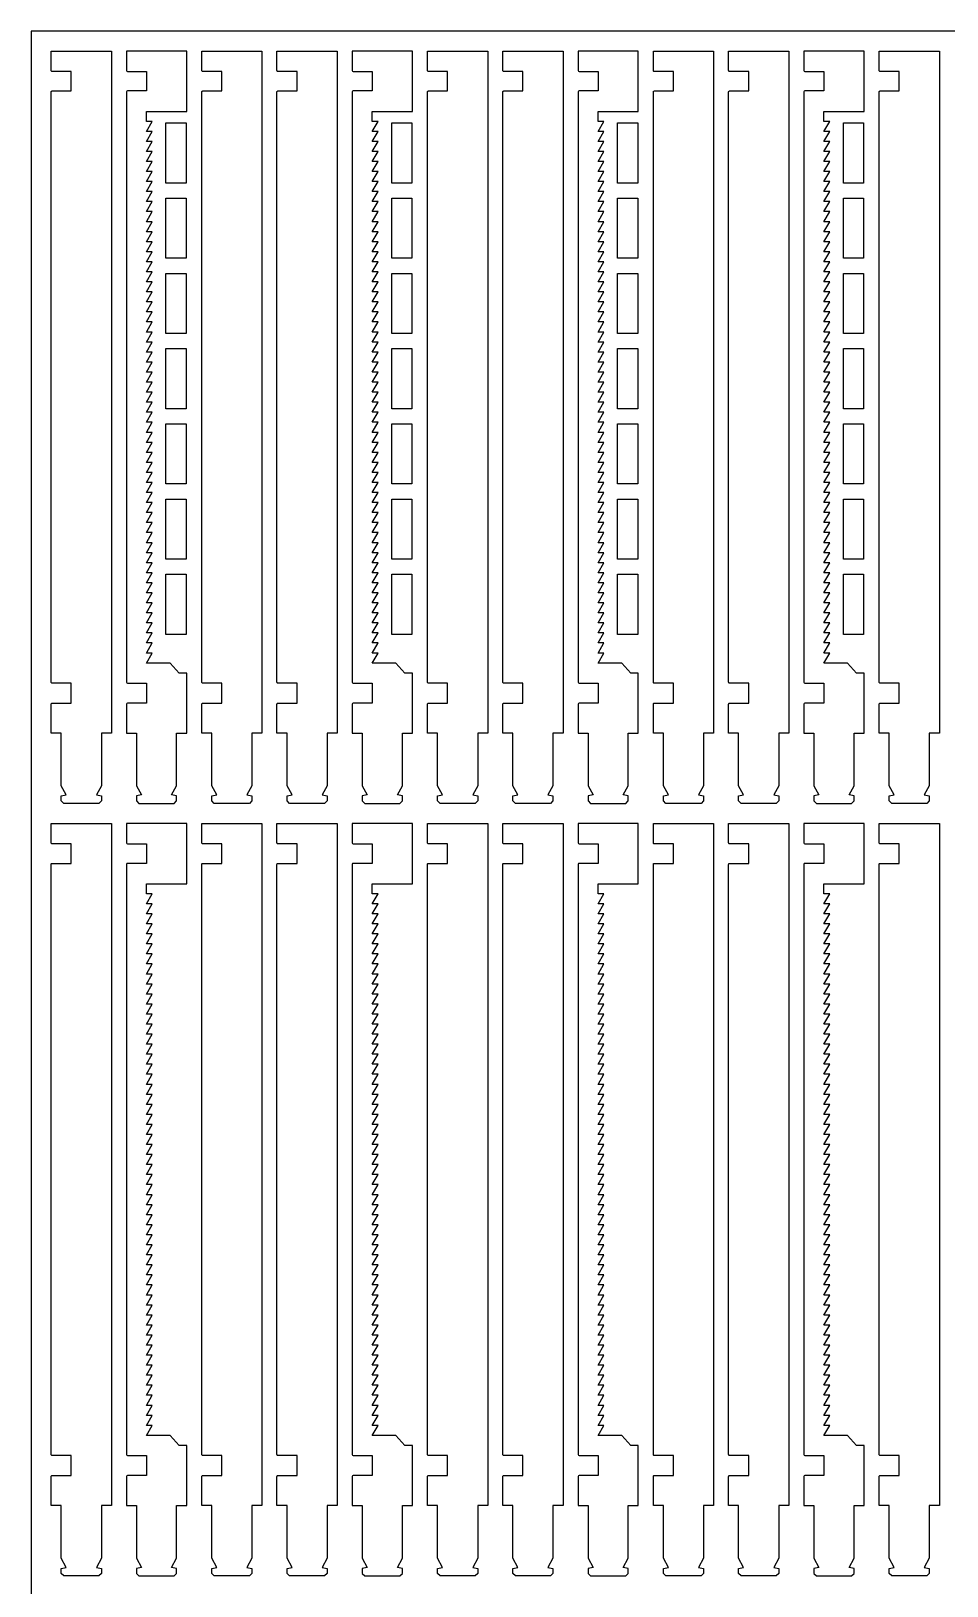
# Model space of a CAD drawing. Header units: millimetres. Extents: x 0 to 1902, y -212 to 712.
# Drawn here: x 0 to 182.5, y 290 to 600 of the extents above; entities that cross this region are included whole.
import ezdxf

# ---------------------------------------------------------------- set-up
doc = ezdxf.new("R2010")
doc.units = ezdxf.units.MM
doc.header["$MEASUREMENT"] = 0

msp = doc.modelspace()

# ---------------------------------------------------------------- linework, layer by layer
for p, q in [((31, 596), (19, 596)), ((19, 596), (19, 592.14)), ((31, 584), (31, 596)), ((76, 596), (64, 596)), ((64, 596), (64, 592.14)), ((76, 584), (76, 596)), ((121, 596), (109, 596)), ((109, 596), (109, 592.14)), ((121, 584), (121, 596)), ((166, 596), (154, 596)), ((154, 596), (154, 592.14)), ((166, 584), (166, 596)), ((19.2, 591.94), (23, 591.94)), ((23, 591.94), (23, 588.06)), ((64.2, 591.94), (68, 591.94)), ((68, 591.94), (68, 588.06)), ((109.2, 591.94), (113, 591.94)), ((113, 591.94), (113, 588.06)), ((154.2, 591.94), (158, 591.94)), ((158, 591.94), (158, 588.06)), ((19, 587.86), (19, 470.2)), ((23, 588.06), (19.2, 588.06)), ((64, 587.86), (64, 470.2)), ((68, 588.06), (64.2, 588.06)), ((109, 587.86), (109, 470.2)), ((113, 588.06), (109.2, 588.06)), ((154, 587.86), (154, 470.2)), ((158, 588.06), (154.2, 588.06)), ((23, 582), (23, 584)), ((23, 584), (31, 584)), ((68, 582), (68, 584)), ((68, 584), (76, 584)), ((113, 582), (113, 584)), ((113, 584), (121, 584)), ((158, 582), (158, 584)), ((158, 584), (166, 584)), ((23, 580), (24.15, 582)), ((24.15, 582), (23, 582)), ((23, 578), (24.15, 580)), ((24.15, 580), (23, 580)), ((68, 580), (69.15, 582)), ((69.15, 582), (68, 582)), ((68, 578), (69.15, 580)), ((69.15, 580), (68, 580)), ((113, 580), (114.15, 582)), ((114.15, 582), (113, 582)), ((113, 578), (114.15, 580)), ((114.15, 580), (113, 580)), ((158, 580), (159.15, 582)), ((159.15, 582), (158, 582)), ((158, 578), (159.15, 580)), ((159.15, 580), (158, 580)), ((23, 576), (24.15, 578)), ((24.15, 578), (23, 578)), ((68, 576), (69.15, 578)), ((69.15, 578), (68, 578)), ((113, 576), (114.15, 578)), ((114.15, 578), (113, 578)), ((158, 576), (159.15, 578)), ((159.15, 578), (158, 578)), ((23, 574), (24.15, 576)), ((24.15, 576), (23, 576)), ((23, 572), (24.15, 574)), ((24.15, 574), (23, 574)), ((68, 574), (69.15, 576)), ((69.15, 576), (68, 576)), ((68, 572), (69.15, 574)), ((69.15, 574), (68, 574)), ((113, 574), (114.15, 576)), ((114.15, 576), (113, 576)), ((113, 572), (114.15, 574)), ((114.15, 574), (113, 574)), ((158, 574), (159.15, 576)), ((159.15, 576), (158, 576)), ((158, 572), (159.15, 574)), ((159.15, 574), (158, 574)), ((23, 570), (24.15, 572)), ((24.15, 572), (23, 572)), ((68, 570), (69.15, 572)), ((69.15, 572), (68, 572)), ((113, 570), (114.15, 572)), ((114.15, 572), (113, 572)), ((158, 570), (159.15, 572)), ((159.15, 572), (158, 572)), ((23, 568), (24.15, 570)), ((24.15, 570), (23, 570)), ((23, 566), (24.15, 568)), ((24.15, 568), (23, 568)), ((68, 568), (69.15, 570)), ((69.15, 570), (68, 570)), ((68, 566), (69.15, 568)), ((69.15, 568), (68, 568)), ((113, 568), (114.15, 570)), ((114.15, 570), (113, 570)), ((113, 566), (114.15, 568)), ((114.15, 568), (113, 568)), ((158, 568), (159.15, 570)), ((159.15, 570), (158, 570)), ((158, 566), (159.15, 568)), ((159.15, 568), (158, 568)), ((23, 564), (24.15, 566)), ((24.15, 566), (23, 566)), ((68, 564), (69.15, 566)), ((69.15, 566), (68, 566)), ((113, 564), (114.15, 566)), ((114.15, 566), (113, 566)), ((158, 564), (159.15, 566)), ((159.15, 566), (158, 566)), ((23, 562), (24.15, 564)), ((24.15, 564), (23, 564)), ((23, 560), (24.15, 562)), ((24.15, 562), (23, 562)), ((68, 562), (69.15, 564)), ((69.15, 564), (68, 564)), ((68, 560), (69.15, 562)), ((69.15, 562), (68, 562)), ((113, 562), (114.15, 564)), ((114.15, 564), (113, 564)), ((113, 560), (114.15, 562)), ((114.15, 562), (113, 562)), ((158, 562), (159.15, 564)), ((159.15, 564), (158, 564)), ((158, 560), (159.15, 562)), ((159.15, 562), (158, 562)), ((23, 558), (24.15, 560)), ((24.15, 560), (23, 560)), ((23, 556), (24.15, 558)), ((24.15, 558), (23, 558)), ((68, 558), (69.15, 560)), ((69.15, 560), (68, 560)), ((68, 556), (69.15, 558)), ((69.15, 558), (68, 558)), ((113, 558), (114.15, 560)), ((114.15, 560), (113, 560)), ((113, 556), (114.15, 558)), ((114.15, 558), (113, 558)), ((158, 558), (159.15, 560)), ((159.15, 560), (158, 560)), ((158, 556), (159.15, 558)), ((159.15, 558), (158, 558)), ((23, 554), (24.15, 556)), ((24.15, 556), (23, 556)), ((68, 554), (69.15, 556)), ((69.15, 556), (68, 556)), ((113, 554), (114.15, 556)), ((114.15, 556), (113, 556)), ((158, 554), (159.15, 556)), ((159.15, 556), (158, 556)), ((23, 552), (24.15, 554)), ((24.15, 554), (23, 554)), ((23, 550), (24.15, 552)), ((24.15, 552), (23, 552)), ((68, 552), (69.15, 554)), ((69.15, 554), (68, 554)), ((68, 550), (69.15, 552)), ((69.15, 552), (68, 552)), ((113, 552), (114.15, 554)), ((114.15, 554), (113, 554)), ((113, 550), (114.15, 552)), ((114.15, 552), (113, 552)), ((158, 552), (159.15, 554)), ((159.15, 554), (158, 554)), ((158, 550), (159.15, 552)), ((159.15, 552), (158, 552)), ((23, 548), (24.15, 550)), ((24.15, 550), (23, 550)), ((68, 548), (69.15, 550)), ((69.15, 550), (68, 550)), ((113, 548), (114.15, 550)), ((114.15, 550), (113, 550)), ((158, 548), (159.15, 550)), ((159.15, 550), (158, 550)), ((23, 546), (24.15, 548)), ((24.15, 548), (23, 548)), ((23, 544), (24.15, 546)), ((24.15, 546), (23, 546)), ((68, 546), (69.15, 548)), ((69.15, 548), (68, 548)), ((68, 544), (69.15, 546)), ((69.15, 546), (68, 546)), ((113, 546), (114.15, 548)), ((114.15, 548), (113, 548)), ((113, 544), (114.15, 546)), ((114.15, 546), (113, 546)), ((158, 546), (159.15, 548)), ((159.15, 548), (158, 548)), ((158, 544), (159.15, 546)), ((159.15, 546), (158, 546)), ((23, 542), (24.15, 544)), ((24.15, 544), (23, 544)), ((68, 542), (69.15, 544)), ((69.15, 544), (68, 544)), ((113, 542), (114.15, 544)), ((114.15, 544), (113, 544)), ((158, 542), (159.15, 544)), ((159.15, 544), (158, 544)), ((23, 540), (24.15, 542)), ((24.15, 542), (23, 542)), ((23, 538), (24.15, 540)), ((24.15, 540), (23, 540)), ((68, 540), (69.15, 542)), ((69.15, 542), (68, 542)), ((68, 538), (69.15, 540)), ((69.15, 540), (68, 540)), ((113, 540), (114.15, 542)), ((114.15, 542), (113, 542)), ((113, 538), (114.15, 540)), ((114.15, 540), (113, 540)), ((158, 540), (159.15, 542)), ((159.15, 542), (158, 542)), ((158, 538), (159.15, 540)), ((159.15, 540), (158, 540)), ((23, 536), (24.15, 538)), ((24.15, 538), (23, 538)), ((68, 536), (69.15, 538)), ((69.15, 538), (68, 538)), ((113, 536), (114.15, 538)), ((114.15, 538), (113, 538)), ((158, 536), (159.15, 538)), ((159.15, 538), (158, 538)), ((23, 534), (24.15, 536)), ((24.15, 536), (23, 536)), ((23, 532), (24.15, 534)), ((24.15, 534), (23, 534)), ((68, 534), (69.15, 536)), ((69.15, 536), (68, 536)), ((68, 532), (69.15, 534)), ((69.15, 534), (68, 534)), ((113, 534), (114.15, 536)), ((114.15, 536), (113, 536)), ((113, 532), (114.15, 534)), ((114.15, 534), (113, 534)), ((158, 534), (159.15, 536)), ((159.15, 536), (158, 536)), ((158, 532), (159.15, 534)), ((159.15, 534), (158, 534)), ((23, 530), (24.15, 532)), ((24.15, 532), (23, 532)), ((68, 530), (69.15, 532)), ((69.15, 532), (68, 532)), ((113, 530), (114.15, 532)), ((114.15, 532), (113, 532)), ((158, 530), (159.15, 532)), ((159.15, 532), (158, 532)), ((23, 528), (24.15, 530)), ((24.15, 530), (23, 530)), ((23, 526), (24.15, 528)), ((24.15, 528), (23, 528)), ((68, 528), (69.15, 530)), ((69.15, 530), (68, 530)), ((68, 526), (69.15, 528)), ((69.15, 528), (68, 528)), ((113, 528), (114.15, 530)), ((114.15, 530), (113, 530)), ((113, 526), (114.15, 528)), ((114.15, 528), (113, 528)), ((158, 528), (159.15, 530)), ((159.15, 530), (158, 530)), ((158, 526), (159.15, 528)), ((159.15, 528), (158, 528)), ((23, 524), (24.15, 526)), ((24.15, 526), (23, 526)), ((23, 522), (24.15, 524)), ((24.15, 524), (23, 524)), ((68, 524), (69.15, 526)), ((69.15, 526), (68, 526)), ((68, 522), (69.15, 524)), ((69.15, 524), (68, 524)), ((113, 524), (114.15, 526)), ((114.15, 526), (113, 526)), ((113, 522), (114.15, 524)), ((114.15, 524), (113, 524)), ((158, 524), (159.15, 526)), ((159.15, 526), (158, 526)), ((158, 522), (159.15, 524)), ((159.15, 524), (158, 524)), ((23, 520), (24.15, 522)), ((24.15, 522), (23, 522)), ((68, 520), (69.15, 522)), ((69.15, 522), (68, 522)), ((113, 520), (114.15, 522)), ((114.15, 522), (113, 522)), ((158, 520), (159.15, 522)), ((159.15, 522), (158, 522)), ((23, 518), (24.15, 520)), ((24.15, 520), (23, 520)), ((23, 516), (24.15, 518)), ((24.15, 518), (23, 518)), ((68, 518), (69.15, 520)), ((69.15, 520), (68, 520)), ((68, 516), (69.15, 518)), ((69.15, 518), (68, 518)), ((113, 518), (114.15, 520)), ((114.15, 520), (113, 520)), ((113, 516), (114.15, 518)), ((114.15, 518), (113, 518)), ((158, 518), (159.15, 520)), ((159.15, 520), (158, 520)), ((158, 516), (159.15, 518)), ((159.15, 518), (158, 518)), ((23, 514), (24.15, 516)), ((24.15, 516), (23, 516)), ((68, 514), (69.15, 516)), ((69.15, 516), (68, 516)), ((113, 514), (114.15, 516)), ((114.15, 516), (113, 516)), ((158, 514), (159.15, 516)), ((159.15, 516), (158, 516)), ((23, 512), (24.15, 514)), ((24.15, 514), (23, 514)), ((23, 510), (24.15, 512)), ((24.15, 512), (23, 512)), ((68, 512), (69.15, 514)), ((69.15, 514), (68, 514)), ((68, 510), (69.15, 512)), ((69.15, 512), (68, 512)), ((113, 512), (114.15, 514)), ((114.15, 514), (113, 514)), ((113, 510), (114.15, 512)), ((114.15, 512), (113, 512)), ((158, 512), (159.15, 514)), ((159.15, 514), (158, 514)), ((158, 510), (159.15, 512)), ((159.15, 512), (158, 512)), ((23, 508), (24.15, 510)), ((24.15, 510), (23, 510)), ((68, 508), (69.15, 510)), ((69.15, 510), (68, 510)), ((113, 508), (114.15, 510)), ((114.15, 510), (113, 510)), ((158, 508), (159.15, 510)), ((159.15, 510), (158, 510)), ((23, 506), (24.15, 508)), ((24.15, 508), (23, 508)), ((23, 504), (24.15, 506)), ((24.15, 506), (23, 506)), ((68, 506), (69.15, 508)), ((69.15, 508), (68, 508)), ((68, 504), (69.15, 506)), ((69.15, 506), (68, 506)), ((113, 506), (114.15, 508)), ((114.15, 508), (113, 508)), ((113, 504), (114.15, 506)), ((114.15, 506), (113, 506)), ((158, 506), (159.15, 508)), ((159.15, 508), (158, 508)), ((158, 504), (159.15, 506)), ((159.15, 506), (158, 506)), ((23, 502), (24.15, 504)), ((24.15, 504), (23, 504)), ((68, 502), (69.15, 504)), ((69.15, 504), (68, 504)), ((113, 502), (114.15, 504)), ((114.15, 504), (113, 504)), ((158, 502), (159.15, 504)), ((159.15, 504), (158, 504)), ((23, 500), (24.15, 502)), ((24.15, 502), (23, 502)), ((23, 498), (24.15, 500)), ((24.15, 500), (23, 500)), ((68, 500), (69.15, 502)), ((69.15, 502), (68, 502)), ((68, 498), (69.15, 500)), ((69.15, 500), (68, 500)), ((113, 500), (114.15, 502)), ((114.15, 502), (113, 502)), ((113, 498), (114.15, 500)), ((114.15, 500), (113, 500)), ((158, 500), (159.15, 502)), ((159.15, 502), (158, 502)), ((158, 498), (159.15, 500)), ((159.15, 500), (158, 500)), ((23, 496), (24.15, 498)), ((24.15, 498), (23, 498)), ((23, 494), (24.15, 496)), ((24.15, 496), (23, 496)), ((68, 496), (69.15, 498)), ((69.15, 498), (68, 498)), ((68, 494), (69.15, 496)), ((69.15, 496), (68, 496)), ((113, 496), (114.15, 498)), ((114.15, 498), (113, 498)), ((113, 494), (114.15, 496)), ((114.15, 496), (113, 496)), ((158, 496), (159.15, 498)), ((159.15, 498), (158, 498)), ((158, 494), (159.15, 496)), ((159.15, 496), (158, 496)), ((23, 492), (24.15, 494)), ((24.15, 494), (23, 494)), ((68, 492), (69.15, 494)), ((69.15, 494), (68, 494)), ((113, 492), (114.15, 494)), ((114.15, 494), (113, 494)), ((158, 492), (159.15, 494)), ((159.15, 494), (158, 494)), ((23, 490), (24.15, 492)), ((24.15, 492), (23, 492)), ((23, 488), (24.15, 490)), ((24.15, 490), (23, 490)), ((68, 490), (69.15, 492)), ((69.15, 492), (68, 492)), ((68, 488), (69.15, 490)), ((69.15, 490), (68, 490)), ((113, 490), (114.15, 492)), ((114.15, 492), (113, 492)), ((113, 488), (114.15, 490)), ((114.15, 490), (113, 490)), ((158, 490), (159.15, 492)), ((159.15, 492), (158, 492)), ((158, 488), (159.15, 490)), ((159.15, 490), (158, 490)), ((23, 486), (24.15, 488)), ((24.15, 488), (23, 488)), ((68, 486), (69.15, 488)), ((69.15, 488), (68, 488)), ((113, 486), (114.15, 488)), ((114.15, 488), (113, 488)), ((158, 486), (159.15, 488)), ((159.15, 488), (158, 488)), ((23, 484), (24.15, 486)), ((24.15, 486), (23, 486)), ((23, 482), (24.15, 484)), ((24.15, 484), (23, 484)), ((68, 484), (69.15, 486)), ((69.15, 486), (68, 486)), ((68, 482), (69.15, 484)), ((69.15, 484), (68, 484)), ((113, 484), (114.15, 486)), ((114.15, 486), (113, 486)), ((113, 482), (114.15, 484)), ((114.15, 484), (113, 484)), ((158, 484), (159.15, 486)), ((159.15, 486), (158, 486)), ((158, 482), (159.15, 484)), ((159.15, 484), (158, 484)), ((23, 480), (24.15, 482)), ((24.15, 482), (23, 482)), ((68, 480), (69.15, 482)), ((69.15, 482), (68, 482)), ((113, 480), (114.15, 482)), ((114.15, 482), (113, 482)), ((158, 480), (159.15, 482)), ((159.15, 482), (158, 482)), ((23, 478), (24.15, 480)), ((24.15, 480), (23, 480)), ((23, 476), (24.15, 478)), ((24.15, 478), (23, 478)), ((68, 478), (69.15, 480)), ((69.15, 480), (68, 480)), ((68, 476), (69.15, 478)), ((69.15, 478), (68, 478)), ((113, 478), (114.15, 480)), ((114.15, 480), (113, 480)), ((113, 476), (114.15, 478)), ((114.15, 478), (113, 478)), ((158, 478), (159.15, 480)), ((159.15, 480), (158, 480)), ((158, 476), (159.15, 478)), ((159.15, 478), (158, 478)), ((23, 474), (24.15, 476)), ((24.15, 476), (23, 476)), ((68, 474), (69.15, 476)), ((69.15, 476), (68, 476)), ((113, 474), (114.15, 476)), ((114.15, 476), (113, 476)), ((158, 474), (159.15, 476)), ((159.15, 476), (158, 476)), ((25.5, 474), (23, 474)), ((26, 474), (25.5, 474)), ((27.7, 474), (26, 474)), ((29.5, 472), (27.7, 474)), ((31, 472), (29.5, 472)), ((31, 460), (31, 472)), ((70.5, 474), (68, 474)), ((71, 474), (70.5, 474)), ((72.7, 474), (71, 474)), ((74.5, 472), (72.7, 474)), ((76, 472), (74.5, 472)), ((76, 460), (76, 472)), ((115.5, 474), (113, 474)), ((116, 474), (115.5, 474)), ((117.7, 474), (116, 474)), ((119.5, 472), (117.7, 474)), ((121, 472), (119.5, 472)), ((121, 460), (121, 472)), ((160.5, 474), (158, 474)), ((161, 474), (160.5, 474)), ((162.7, 474), (161, 474)), ((164.5, 472), (162.7, 474)), ((166, 472), (164.5, 472)), ((166, 460), (166, 472)), ((19.2, 470), (23, 470)), ((23, 470), (23, 466)), ((64.2, 470), (68, 470)), ((68, 470), (68, 466)), ((109.2, 470), (113, 470)), ((113, 470), (113, 466)), ((154.2, 470), (158, 470)), ((158, 470), (158, 466)), ((19, 465.8), (19, 460)), ((23, 466), (19.2, 466)), ((64, 465.8), (64, 460)), ((68, 466), (64.2, 466)), ((109, 465.8), (109, 460)), ((113, 466), (109.2, 466)), ((154, 465.8), (154, 460)), ((158, 466), (154.2, 466)), ((19, 460), (21, 460)), ((21, 460), (21, 449.5)), ((29, 460), (31, 460)), ((29, 449.5), (29, 460)), ((64, 460), (66, 460)), ((66, 460), (66, 449.5)), ((74, 460), (76, 460)), ((74, 449.5), (74, 460)), ((109, 460), (111, 460)), ((111, 460), (111, 449.5)), ((119, 460), (121, 460)), ((119, 449.5), (119, 460)), ((154, 460), (156, 460)), ((156, 460), (156, 449.5)), ((164, 460), (166, 460)), ((164, 449.5), (164, 460)), ((21, 449.5), (22, 447.7)), ((28, 447.7), (29, 449.5)), ((66, 449.5), (67, 447.7)), ((73, 447.7), (74, 449.5)), ((111, 449.5), (112, 447.7)), ((118, 447.7), (119, 449.5)), ((156, 449.5), (157, 447.7)), ((163, 447.7), (164, 449.5)), ((22, 447.7), (21, 447.5)), ((21, 447.5), (21, 446.5)), ((21, 446.5), (21.5, 446)), ((29, 447.5), (28, 447.7)), ((28.5, 446), (29, 446.5)), ((29, 446.5), (29, 447.5)), ((67, 447.7), (66, 447.5)), ((66, 447.5), (66, 446.5)), ((66, 446.5), (66.5, 446)), ((74, 447.5), (73, 447.7)), ((73.5, 446), (74, 446.5)), ((74, 446.5), (74, 447.5)), ((112, 447.7), (111, 447.5)), ((111, 447.5), (111, 446.5)), ((111, 446.5), (111.5, 446)), ((119, 447.5), (118, 447.7)), ((118.5, 446), (119, 446.5)), ((119, 446.5), (119, 447.5)), ((157, 447.7), (156, 447.5)), ((156, 447.5), (156, 446.5)), ((156, 446.5), (156.5, 446)), ((164, 447.5), (163, 447.7)), ((163.5, 446), (164, 446.5)), ((164, 446.5), (164, 447.5)), ((21.5, 446), (28.5, 446)), ((66.5, 446), (73.5, 446)), ((111.5, 446), (118.5, 446)), ((156.5, 446), (163.5, 446)), ((31, 442), (19, 442)), ((19, 442), (19, 438.14)), ((31, 430), (31, 442)), ((76, 442), (64, 442)), ((64, 442), (64, 438.14)), ((76, 430), (76, 442)), ((121, 442), (109, 442)), ((109, 442), (109, 438.14)), ((121, 430), (121, 442)), ((166, 442), (154, 442)), ((154, 442), (154, 438.14)), ((166, 430), (166, 442)), ((19.2, 437.94), (23, 437.94)), ((23, 437.94), (23, 434.06)), ((64.2, 437.94), (68, 437.94)), ((68, 437.94), (68, 434.06)), ((109.2, 437.94), (113, 437.94)), ((113, 437.94), (113, 434.06)), ((154.2, 437.94), (158, 437.94)), ((158, 437.94), (158, 434.06)), ((23, 434.06), (19.2, 434.06)), ((68, 434.06), (64.2, 434.06)), ((113, 434.06), (109.2, 434.06)), ((158, 434.06), (154.2, 434.06)), ((19, 433.86), (19, 316.2)), ((64, 433.86), (64, 316.2)), ((109, 433.86), (109, 316.2)), ((154, 433.86), (154, 316.2)), ((23, 428), (23, 430)), ((23, 430), (31, 430)), ((23, 426), (24.15, 428)), ((24.15, 428), (23, 428)), ((68, 428), (68, 430)), ((68, 430), (76, 430)), ((68, 426), (69.15, 428)), ((69.15, 428), (68, 428)), ((113, 428), (113, 430)), ((113, 430), (121, 430)), ((113, 426), (114.15, 428)), ((114.15, 428), (113, 428)), ((158, 428), (158, 430)), ((158, 430), (166, 430)), ((158, 426), (159.15, 428)), ((159.15, 428), (158, 428)), ((23, 424), (24.15, 426)), ((24.15, 426), (23, 426)), ((68, 424), (69.15, 426)), ((69.15, 426), (68, 426)), ((113, 424), (114.15, 426)), ((114.15, 426), (113, 426)), ((158, 424), (159.15, 426)), ((159.15, 426), (158, 426)), ((23, 422), (24.15, 424)), ((24.15, 424), (23, 424)), ((23, 420), (24.15, 422)), ((24.15, 422), (23, 422)), ((68, 422), (69.15, 424)), ((69.15, 424), (68, 424)), ((68, 420), (69.15, 422)), ((69.15, 422), (68, 422)), ((113, 422), (114.15, 424)), ((114.15, 424), (113, 424)), ((113, 420), (114.15, 422)), ((114.15, 422), (113, 422)), ((158, 422), (159.15, 424)), ((159.15, 424), (158, 424)), ((158, 420), (159.15, 422)), ((159.15, 422), (158, 422)), ((23, 418), (24.15, 420)), ((24.15, 420), (23, 420)), ((68, 418), (69.15, 420)), ((69.15, 420), (68, 420)), ((113, 418), (114.15, 420)), ((114.15, 420), (113, 420)), ((158, 418), (159.15, 420)), ((159.15, 420), (158, 420)), ((23, 416), (24.15, 418)), ((24.15, 418), (23, 418)), ((23, 414), (24.15, 416)), ((24.15, 416), (23, 416)), ((68, 416), (69.15, 418)), ((69.15, 418), (68, 418)), ((68, 414), (69.15, 416)), ((69.15, 416), (68, 416)), ((113, 416), (114.15, 418)), ((114.15, 418), (113, 418)), ((113, 414), (114.15, 416)), ((114.15, 416), (113, 416)), ((158, 416), (159.15, 418)), ((159.15, 418), (158, 418)), ((158, 414), (159.15, 416)), ((159.15, 416), (158, 416)), ((23, 412), (24.15, 414)), ((24.15, 414), (23, 414)), ((68, 412), (69.15, 414)), ((69.15, 414), (68, 414)), ((113, 412), (114.15, 414)), ((114.15, 414), (113, 414)), ((158, 412), (159.15, 414)), ((159.15, 414), (158, 414)), ((23, 410), (24.15, 412)), ((24.15, 412), (23, 412)), ((23, 408), (24.15, 410)), ((24.15, 410), (23, 410)), ((68, 410), (69.15, 412)), ((69.15, 412), (68, 412)), ((68, 408), (69.15, 410)), ((69.15, 410), (68, 410)), ((113, 410), (114.15, 412)), ((114.15, 412), (113, 412)), ((113, 408), (114.15, 410)), ((114.15, 410), (113, 410)), ((158, 410), (159.15, 412)), ((159.15, 412), (158, 412)), ((158, 408), (159.15, 410)), ((159.15, 410), (158, 410)), ((23, 406), (24.15, 408)), ((24.15, 408), (23, 408)), ((68, 406), (69.15, 408)), ((69.15, 408), (68, 408)), ((113, 406), (114.15, 408)), ((114.15, 408), (113, 408)), ((158, 406), (159.15, 408)), ((159.15, 408), (158, 408)), ((23, 404), (24.15, 406)), ((24.15, 406), (23, 406)), ((23, 402), (24.15, 404)), ((24.15, 404), (23, 404)), ((68, 404), (69.15, 406)), ((69.15, 406), (68, 406)), ((68, 402), (69.15, 404)), ((69.15, 404), (68, 404)), ((113, 404), (114.15, 406)), ((114.15, 406), (113, 406)), ((113, 402), (114.15, 404)), ((114.15, 404), (113, 404)), ((158, 404), (159.15, 406)), ((159.15, 406), (158, 406)), ((158, 402), (159.15, 404)), ((159.15, 404), (158, 404)), ((23, 400), (24.15, 402)), ((24.15, 402), (23, 402)), ((23, 398), (24.15, 400)), ((24.15, 400), (23, 400)), ((68, 400), (69.15, 402)), ((69.15, 402), (68, 402)), ((68, 398), (69.15, 400)), ((69.15, 400), (68, 400)), ((113, 400), (114.15, 402)), ((114.15, 402), (113, 402)), ((113, 398), (114.15, 400)), ((114.15, 400), (113, 400)), ((158, 400), (159.15, 402)), ((159.15, 402), (158, 402)), ((158, 398), (159.15, 400)), ((159.15, 400), (158, 400)), ((23, 396), (24.15, 398)), ((24.15, 398), (23, 398)), ((68, 396), (69.15, 398)), ((69.15, 398), (68, 398)), ((113, 396), (114.15, 398)), ((114.15, 398), (113, 398)), ((158, 396), (159.15, 398)), ((159.15, 398), (158, 398)), ((23, 394), (24.15, 396)), ((24.15, 396), (23, 396)), ((23, 392), (24.15, 394)), ((24.15, 394), (23, 394)), ((68, 394), (69.15, 396)), ((69.15, 396), (68, 396)), ((68, 392), (69.15, 394)), ((69.15, 394), (68, 394)), ((113, 394), (114.15, 396)), ((114.15, 396), (113, 396)), ((113, 392), (114.15, 394)), ((114.15, 394), (113, 394)), ((158, 394), (159.15, 396)), ((159.15, 396), (158, 396)), ((158, 392), (159.15, 394)), ((159.15, 394), (158, 394)), ((23, 390), (24.15, 392)), ((24.15, 392), (23, 392)), ((68, 390), (69.15, 392)), ((69.15, 392), (68, 392)), ((113, 390), (114.15, 392)), ((114.15, 392), (113, 392)), ((158, 390), (159.15, 392)), ((159.15, 392), (158, 392)), ((23, 388), (24.15, 390)), ((24.15, 390), (23, 390)), ((23, 386), (24.15, 388)), ((24.15, 388), (23, 388)), ((68, 388), (69.15, 390)), ((69.15, 390), (68, 390)), ((68, 386), (69.15, 388)), ((69.15, 388), (68, 388)), ((113, 388), (114.15, 390)), ((114.15, 390), (113, 390)), ((113, 386), (114.15, 388)), ((114.15, 388), (113, 388)), ((158, 388), (159.15, 390)), ((159.15, 390), (158, 390)), ((158, 386), (159.15, 388)), ((159.15, 388), (158, 388)), ((23, 384), (24.15, 386)), ((24.15, 386), (23, 386)), ((68, 384), (69.15, 386)), ((69.15, 386), (68, 386)), ((113, 384), (114.15, 386)), ((114.15, 386), (113, 386)), ((158, 384), (159.15, 386)), ((159.15, 386), (158, 386)), ((23, 382), (24.15, 384)), ((24.15, 384), (23, 384)), ((23, 380), (24.15, 382)), ((24.15, 382), (23, 382)), ((68, 382), (69.15, 384)), ((69.15, 384), (68, 384)), ((68, 380), (69.15, 382)), ((69.15, 382), (68, 382)), ((113, 382), (114.15, 384)), ((114.15, 384), (113, 384)), ((113, 380), (114.15, 382)), ((114.15, 382), (113, 382)), ((158, 382), (159.15, 384)), ((159.15, 384), (158, 384)), ((158, 380), (159.15, 382)), ((159.15, 382), (158, 382)), ((23, 378), (24.15, 380)), ((24.15, 380), (23, 380)), ((68, 378), (69.15, 380)), ((69.15, 380), (68, 380)), ((113, 378), (114.15, 380)), ((114.15, 380), (113, 380)), ((158, 378), (159.15, 380)), ((159.15, 380), (158, 380)), ((23, 376), (24.15, 378)), ((24.15, 378), (23, 378)), ((23, 374), (24.15, 376)), ((24.15, 376), (23, 376)), ((68, 376), (69.15, 378)), ((69.15, 378), (68, 378)), ((68, 374), (69.15, 376)), ((69.15, 376), (68, 376)), ((113, 376), (114.15, 378)), ((114.15, 378), (113, 378)), ((113, 374), (114.15, 376)), ((114.15, 376), (113, 376)), ((158, 376), (159.15, 378)), ((159.15, 378), (158, 378)), ((158, 374), (159.15, 376)), ((159.15, 376), (158, 376)), ((23, 372), (24.15, 374)), ((24.15, 374), (23, 374)), ((23, 370), (24.15, 372)), ((24.15, 372), (23, 372)), ((68, 372), (69.15, 374)), ((69.15, 374), (68, 374)), ((68, 370), (69.15, 372)), ((69.15, 372), (68, 372)), ((113, 372), (114.15, 374)), ((114.15, 374), (113, 374)), ((113, 370), (114.15, 372)), ((114.15, 372), (113, 372)), ((158, 372), (159.15, 374)), ((159.15, 374), (158, 374)), ((158, 370), (159.15, 372)), ((159.15, 372), (158, 372)), ((23, 368), (24.15, 370)), ((24.15, 370), (23, 370)), ((68, 368), (69.15, 370)), ((69.15, 370), (68, 370)), ((113, 368), (114.15, 370)), ((114.15, 370), (113, 370)), ((158, 368), (159.15, 370)), ((159.15, 370), (158, 370)), ((23, 366), (24.15, 368)), ((24.15, 368), (23, 368)), ((23, 364), (24.15, 366)), ((24.15, 366), (23, 366)), ((68, 366), (69.15, 368)), ((69.15, 368), (68, 368)), ((68, 364), (69.15, 366)), ((69.15, 366), (68, 366)), ((113, 366), (114.15, 368)), ((114.15, 368), (113, 368)), ((113, 364), (114.15, 366)), ((114.15, 366), (113, 366)), ((158, 366), (159.15, 368)), ((159.15, 368), (158, 368)), ((158, 364), (159.15, 366)), ((159.15, 366), (158, 366)), ((23, 362), (24.15, 364)), ((24.15, 364), (23, 364)), ((68, 362), (69.15, 364)), ((69.15, 364), (68, 364)), ((113, 362), (114.15, 364)), ((114.15, 364), (113, 364)), ((158, 362), (159.15, 364)), ((159.15, 364), (158, 364)), ((23, 360), (24.15, 362)), ((24.15, 362), (23, 362)), ((23, 358), (24.15, 360)), ((24.15, 360), (23, 360)), ((68, 360), (69.15, 362)), ((69.15, 362), (68, 362)), ((68, 358), (69.15, 360)), ((69.15, 360), (68, 360)), ((113, 360), (114.15, 362)), ((114.15, 362), (113, 362)), ((113, 358), (114.15, 360)), ((114.15, 360), (113, 360)), ((158, 360), (159.15, 362)), ((159.15, 362), (158, 362)), ((158, 358), (159.15, 360)), ((159.15, 360), (158, 360)), ((23, 356), (24.15, 358)), ((24.15, 358), (23, 358)), ((68, 356), (69.15, 358)), ((69.15, 358), (68, 358)), ((113, 356), (114.15, 358)), ((114.15, 358), (113, 358)), ((158, 356), (159.15, 358)), ((159.15, 358), (158, 358)), ((23, 354), (24.15, 356)), ((24.15, 356), (23, 356)), ((23, 352), (24.15, 354)), ((24.15, 354), (23, 354)), ((68, 354), (69.15, 356)), ((69.15, 356), (68, 356)), ((68, 352), (69.15, 354)), ((69.15, 354), (68, 354)), ((113, 354), (114.15, 356)), ((114.15, 356), (113, 356)), ((113, 352), (114.15, 354)), ((114.15, 354), (113, 354)), ((158, 354), (159.15, 356)), ((159.15, 356), (158, 356)), ((158, 352), (159.15, 354)), ((159.15, 354), (158, 354)), ((23, 350), (24.15, 352)), ((24.15, 352), (23, 352)), ((68, 350), (69.15, 352)), ((69.15, 352), (68, 352)), ((113, 350), (114.15, 352)), ((114.15, 352), (113, 352)), ((158, 350), (159.15, 352)), ((159.15, 352), (158, 352)), ((23, 348), (24.15, 350)), ((24.15, 350), (23, 350)), ((23, 346), (24.15, 348)), ((24.15, 348), (23, 348)), ((68, 348), (69.15, 350)), ((69.15, 350), (68, 350)), ((68, 346), (69.15, 348)), ((69.15, 348), (68, 348)), ((113, 348), (114.15, 350)), ((114.15, 350), (113, 350)), ((113, 346), (114.15, 348)), ((114.15, 348), (113, 348)), ((158, 348), (159.15, 350)), ((159.15, 350), (158, 350)), ((158, 346), (159.15, 348)), ((159.15, 348), (158, 348)), ((23, 344), (24.15, 346)), ((24.15, 346), (23, 346)), ((68, 344), (69.15, 346)), ((69.15, 346), (68, 346)), ((113, 344), (114.15, 346)), ((114.15, 346), (113, 346)), ((158, 344), (159.15, 346)), ((159.15, 346), (158, 346)), ((23, 342), (24.15, 344)), ((24.15, 344), (23, 344)), ((23, 340), (24.15, 342)), ((24.15, 342), (23, 342)), ((68, 342), (69.15, 344)), ((69.15, 344), (68, 344)), ((68, 340), (69.15, 342)), ((69.15, 342), (68, 342)), ((113, 342), (114.15, 344)), ((114.15, 344), (113, 344)), ((113, 340), (114.15, 342)), ((114.15, 342), (113, 342)), ((158, 342), (159.15, 344)), ((159.15, 344), (158, 344)), ((158, 340), (159.15, 342)), ((159.15, 342), (158, 342)), ((23, 338), (24.15, 340)), ((24.15, 340), (23, 340)), ((23, 336), (24.15, 338)), ((24.15, 338), (23, 338)), ((68, 338), (69.15, 340)), ((69.15, 340), (68, 340)), ((68, 336), (69.15, 338)), ((69.15, 338), (68, 338)), ((113, 338), (114.15, 340)), ((114.15, 340), (113, 340)), ((113, 336), (114.15, 338)), ((114.15, 338), (113, 338)), ((158, 338), (159.15, 340)), ((159.15, 340), (158, 340)), ((158, 336), (159.15, 338)), ((159.15, 338), (158, 338)), ((23, 334), (24.15, 336)), ((24.15, 336), (23, 336)), ((68, 334), (69.15, 336)), ((69.15, 336), (68, 336)), ((113, 334), (114.15, 336)), ((114.15, 336), (113, 336)), ((158, 334), (159.15, 336)), ((159.15, 336), (158, 336)), ((23, 332), (24.15, 334)), ((24.15, 334), (23, 334)), ((23, 330), (24.15, 332)), ((24.15, 332), (23, 332)), ((68, 332), (69.15, 334)), ((69.15, 334), (68, 334)), ((68, 330), (69.15, 332)), ((69.15, 332), (68, 332)), ((113, 332), (114.15, 334)), ((114.15, 334), (113, 334)), ((113, 330), (114.15, 332)), ((114.15, 332), (113, 332)), ((158, 332), (159.15, 334)), ((159.15, 334), (158, 334)), ((158, 330), (159.15, 332)), ((159.15, 332), (158, 332)), ((23, 328), (24.15, 330)), ((24.15, 330), (23, 330)), ((68, 328), (69.15, 330)), ((69.15, 330), (68, 330)), ((113, 328), (114.15, 330)), ((114.15, 330), (113, 330)), ((158, 328), (159.15, 330)), ((159.15, 330), (158, 330)), ((23, 326), (24.15, 328)), ((24.15, 328), (23, 328)), ((23, 324), (24.15, 326)), ((24.15, 326), (23, 326)), ((68, 326), (69.15, 328)), ((69.15, 328), (68, 328)), ((68, 324), (69.15, 326)), ((69.15, 326), (68, 326)), ((113, 326), (114.15, 328)), ((114.15, 328), (113, 328)), ((113, 324), (114.15, 326)), ((114.15, 326), (113, 326)), ((158, 326), (159.15, 328)), ((159.15, 328), (158, 328)), ((158, 324), (159.15, 326)), ((159.15, 326), (158, 326)), ((23, 322), (24.15, 324)), ((24.15, 324), (23, 324)), ((68, 322), (69.15, 324)), ((69.15, 324), (68, 324)), ((113, 322), (114.15, 324)), ((114.15, 324), (113, 324)), ((158, 322), (159.15, 324)), ((159.15, 324), (158, 324)), ((23, 320), (24.15, 322)), ((24.15, 322), (23, 322)), ((25.5, 320), (23, 320)), ((26, 320), (25.5, 320)), ((27.7, 320), (26, 320)), ((29.5, 318), (27.7, 320)), ((68, 320), (69.15, 322)), ((69.15, 322), (68, 322)), ((70.5, 320), (68, 320)), ((71, 320), (70.5, 320)), ((72.7, 320), (71, 320)), ((74.5, 318), (72.7, 320)), ((113, 320), (114.15, 322)), ((114.15, 322), (113, 322)), ((115.5, 320), (113, 320)), ((116, 320), (115.5, 320)), ((117.7, 320), (116, 320)), ((119.5, 318), (117.7, 320)), ((158, 320), (159.15, 322)), ((159.15, 322), (158, 322)), ((160.5, 320), (158, 320)), ((161, 320), (160.5, 320)), ((162.7, 320), (161, 320)), ((164.5, 318), (162.7, 320)), ((31, 318), (29.5, 318)), ((31, 306), (31, 318)), ((76, 318), (74.5, 318)), ((76, 306), (76, 318)), ((121, 318), (119.5, 318)), ((121, 306), (121, 318)), ((166, 318), (164.5, 318)), ((166, 306), (166, 318)), ((19.2, 316), (23, 316)), ((23, 316), (23, 312)), ((64.2, 316), (68, 316)), ((68, 316), (68, 312)), ((109.2, 316), (113, 316)), ((113, 316), (113, 312)), ((154.2, 316), (158, 316)), ((158, 316), (158, 312)), ((19, 311.8), (19, 306)), ((23, 312), (19.2, 312)), ((64, 311.8), (64, 306)), ((68, 312), (64.2, 312)), ((109, 311.8), (109, 306)), ((113, 312), (109.2, 312)), ((154, 311.8), (154, 306)), ((158, 312), (154.2, 312)), ((19, 306), (21, 306)), ((21, 306), (21, 295.5)), ((29, 306), (31, 306)), ((29, 295.5), (29, 306)), ((64, 306), (66, 306)), ((66, 306), (66, 295.5)), ((74, 306), (76, 306)), ((74, 295.5), (74, 306)), ((109, 306), (111, 306)), ((111, 306), (111, 295.5)), ((119, 306), (121, 306)), ((119, 295.5), (119, 306)), ((154, 306), (156, 306)), ((156, 306), (156, 295.5)), ((164, 306), (166, 306)), ((164, 295.5), (164, 306)), ((21, 295.5), (22, 293.7)), ((28, 293.7), (29, 295.5)), ((66, 295.5), (67, 293.7)), ((73, 293.7), (74, 295.5)), ((111, 295.5), (112, 293.7)), ((118, 293.7), (119, 295.5)), ((156, 295.5), (157, 293.7)), ((163, 293.7), (164, 295.5)), ((22, 293.7), (21, 293.5)), ((21, 293.5), (21, 292.5)), ((21, 292.5), (21.5, 292)), ((21.5, 292), (28.5, 292)), ((29, 293.5), (28, 293.7)), ((28.5, 292), (29, 292.5)), ((29, 292.5), (29, 293.5)), ((67, 293.7), (66, 293.5)), ((66, 293.5), (66, 292.5)), ((66, 292.5), (66.5, 292)), ((66.5, 292), (73.5, 292)), ((74, 293.5), (73, 293.7)), ((73.5, 292), (74, 292.5)), ((74, 292.5), (74, 293.5)), ((112, 293.7), (111, 293.5)), ((111, 293.5), (111, 292.5)), ((111, 292.5), (111.5, 292)), ((111.5, 292), (118.5, 292)), ((119, 293.5), (118, 293.7)), ((118.5, 292), (119, 292.5)), ((119, 292.5), (119, 293.5)), ((157, 293.7), (156, 293.5)), ((156, 293.5), (156, 292.5)), ((156, 292.5), (156.5, 292)), ((156.5, 292), (163.5, 292)), ((164, 293.5), (163, 293.7)), ((163.5, 292), (164, 292.5)), ((164, 292.5), (164, 293.5))]:
    msp.add_line(p, q)
at = {"linetype": 'Continuous'}
msp.add_lwpolyline([(0, 0), (900, 0), (900, 600), (0, 600)], close=True, dxfattribs=at)
for points in [[(4, 587.86, -0.414214), (4.2, 588.06), (8, 588.06), (8, 591.94), (4.2, 591.94, -0.414214), (4, 592.14), (4, 596), (16, 596), (16, 460), (14, 460), (14, 449.5), (13, 447.7), (14, 447.5), (14, 446.5), (13.5, 446), (6.5, 446), (6, 446.5), (6, 447.5), (7, 447.7), (6, 449.5), (6, 460), (4, 460), (4, 465.8, -0.414214), (4.2, 466), (8, 466), (8, 470), (4.2, 470, -0.414214), (4, 470.2)], [(34, 587.86, -0.414214), (34.2, 588.06), (38, 588.06), (38, 591.94), (34.2, 591.94, -0.414214), (34, 592.14), (34, 596), (46, 596), (46, 460), (44, 460), (44, 449.5), (43, 447.7), (44, 447.5), (44, 446.5), (43.5, 446), (36.5, 446), (36, 446.5), (36, 447.5), (37, 447.7), (36, 449.5), (36, 460), (34, 460), (34, 465.8, -0.414214), (34.2, 466), (38, 466), (38, 470), (34.2, 470, -0.414214), (34, 470.2)], [(49, 587.86, -0.414214), (49.2, 588.06), (53, 588.06), (53, 591.94), (49.2, 591.94, -0.414214), (49, 592.14), (49, 596), (61, 596), (61, 460), (59, 460), (59, 449.5), (58, 447.7), (59, 447.5), (59, 446.5), (58.5, 446), (51.5, 446), (51, 446.5), (51, 447.5), (52, 447.7), (51, 449.5), (51, 460), (49, 460), (49, 465.8, -0.414214), (49.2, 466), (53, 466), (53, 470), (49.2, 470, -0.414214), (49, 470.2)], [(79, 587.86, -0.414214), (79.2, 588.06), (83, 588.06), (83, 591.94), (79.2, 591.94, -0.414214), (79, 592.14), (79, 596), (91, 596), (91, 460), (89, 460), (89, 449.5), (88, 447.7), (89, 447.5), (89, 446.5), (88.5, 446), (81.5, 446), (81, 446.5), (81, 447.5), (82, 447.7), (81, 449.5), (81, 460), (79, 460), (79, 465.8, -0.414214), (79.2, 466), (83, 466), (83, 470), (79.2, 470, -0.414214), (79, 470.2)], [(94, 587.86, -0.414214), (94.2, 588.06), (98, 588.06), (98, 591.94), (94.2, 591.94, -0.414214), (94, 592.14), (94, 596), (106, 596), (106, 460), (104, 460), (104, 449.5), (103, 447.7), (104, 447.5), (104, 446.5), (103.5, 446), (96.5, 446), (96, 446.5), (96, 447.5), (97, 447.7), (96, 449.5), (96, 460), (94, 460), (94, 465.8, -0.414214), (94.2, 466), (98, 466), (98, 470), (94.2, 470, -0.414214), (94, 470.2)], [(124, 587.86, -0.414214), (124.2, 588.06), (128, 588.06), (128, 591.94), (124.2, 591.94, -0.414214), (124, 592.14), (124, 596), (136, 596), (136, 460), (134, 460), (134, 449.5), (133, 447.7), (134, 447.5), (134, 446.5), (133.5, 446), (126.5, 446), (126, 446.5), (126, 447.5), (127, 447.7), (126, 449.5), (126, 460), (124, 460), (124, 465.8, -0.414214), (124.2, 466), (128, 466), (128, 470), (124.2, 470, -0.414214), (124, 470.2)], [(139, 587.86, -0.414214), (139.2, 588.06), (143, 588.06), (143, 591.94), (139.2, 591.94, -0.414214), (139, 592.14), (139, 596), (151, 596), (151, 460), (149, 460), (149, 449.5), (148, 447.7), (149, 447.5), (149, 446.5), (148.5, 446), (141.5, 446), (141, 446.5), (141, 447.5), (142, 447.7), (141, 449.5), (141, 460), (139, 460), (139, 465.8, -0.414214), (139.2, 466), (143, 466), (143, 470), (139.2, 470, -0.414214), (139, 470.2)], [(169, 587.86, -0.414214), (169.2, 588.06), (173, 588.06), (173, 591.94), (169.2, 591.94, -0.414214), (169, 592.14), (169, 596), (181, 596), (181, 460), (179, 460), (179, 449.5), (178, 447.7), (179, 447.5), (179, 446.5), (178.5, 446), (171.5, 446), (171, 446.5), (171, 447.5), (172, 447.7), (171, 449.5), (171, 460), (169, 460), (169, 465.8, -0.414214), (169.2, 466), (173, 466), (173, 470), (169.2, 470, -0.414214), (169, 470.2)], [(4, 433.86, -0.414214), (4.2, 434.06), (8, 434.06), (8, 437.94), (4.2, 437.94, -0.414214), (4, 438.14), (4, 442), (16, 442), (16, 306), (14, 306), (14, 295.5), (13, 293.7), (14, 293.5), (14, 292.5), (13.5, 292), (6.5, 292), (6, 292.5), (6, 293.5), (7, 293.7), (6, 295.5), (6, 306), (4, 306), (4, 311.8, -0.414214), (4.2, 312), (8, 312), (8, 316), (4.2, 316, -0.414214), (4, 316.2)], [(34, 433.86, -0.414214), (34.2, 434.06), (38, 434.06), (38, 437.94), (34.2, 437.94, -0.414214), (34, 438.14), (34, 442), (46, 442), (46, 306), (44, 306), (44, 295.5), (43, 293.7), (44, 293.5), (44, 292.5), (43.5, 292), (36.5, 292), (36, 292.5), (36, 293.5), (37, 293.7), (36, 295.5), (36, 306), (34, 306), (34, 311.8, -0.414214), (34.2, 312), (38, 312), (38, 316), (34.2, 316, -0.414214), (34, 316.2)], [(49, 433.86, -0.414214), (49.2, 434.06), (53, 434.06), (53, 437.94), (49.2, 437.94, -0.414214), (49, 438.14), (49, 442), (61, 442), (61, 306), (59, 306), (59, 295.5), (58, 293.7), (59, 293.5), (59, 292.5), (58.5, 292), (51.5, 292), (51, 292.5), (51, 293.5), (52, 293.7), (51, 295.5), (51, 306), (49, 306), (49, 311.8, -0.414214), (49.2, 312), (53, 312), (53, 316), (49.2, 316, -0.414214), (49, 316.2)], [(79, 433.86, -0.414214), (79.2, 434.06), (83, 434.06), (83, 437.94), (79.2, 437.94, -0.414214), (79, 438.14), (79, 442), (91, 442), (91, 306), (89, 306), (89, 295.5), (88, 293.7), (89, 293.5), (89, 292.5), (88.5, 292), (81.5, 292), (81, 292.5), (81, 293.5), (82, 293.7), (81, 295.5), (81, 306), (79, 306), (79, 311.8, -0.414214), (79.2, 312), (83, 312), (83, 316), (79.2, 316, -0.414214), (79, 316.2)], [(94, 433.86, -0.414214), (94.2, 434.06), (98, 434.06), (98, 437.94), (94.2, 437.94, -0.414214), (94, 438.14), (94, 442), (106, 442), (106, 306), (104, 306), (104, 295.5), (103, 293.7), (104, 293.5), (104, 292.5), (103.5, 292), (96.5, 292), (96, 292.5), (96, 293.5), (97, 293.7), (96, 295.5), (96, 306), (94, 306), (94, 311.8, -0.414214), (94.2, 312), (98, 312), (98, 316), (94.2, 316, -0.414214), (94, 316.2)], [(124, 433.86, -0.414214), (124.2, 434.06), (128, 434.06), (128, 437.94), (124.2, 437.94, -0.414214), (124, 438.14), (124, 442), (136, 442), (136, 306), (134, 306), (134, 295.5), (133, 293.7), (134, 293.5), (134, 292.5), (133.5, 292), (126.5, 292), (126, 292.5), (126, 293.5), (127, 293.7), (126, 295.5), (126, 306), (124, 306), (124, 311.8, -0.414214), (124.2, 312), (128, 312), (128, 316), (124.2, 316, -0.414214), (124, 316.2)], [(139, 433.86, -0.414214), (139.2, 434.06), (143, 434.06), (143, 437.94), (139.2, 437.94, -0.414214), (139, 438.14), (139, 442), (151, 442), (151, 306), (149, 306), (149, 295.5), (148, 293.7), (149, 293.5), (149, 292.5), (148.5, 292), (141.5, 292), (141, 292.5), (141, 293.5), (142, 293.7), (141, 295.5), (141, 306), (139, 306), (139, 311.8, -0.414214), (139.2, 312), (143, 312), (143, 316), (139.2, 316, -0.414214), (139, 316.2)], [(169, 433.86, -0.414214), (169.2, 434.06), (173, 434.06), (173, 437.94), (169.2, 437.94, -0.414214), (169, 438.14), (169, 442), (181, 442), (181, 306), (179, 306), (179, 295.5), (178, 293.7), (179, 293.5), (179, 292.5), (178.5, 292), (171.5, 292), (171, 292.5), (171, 293.5), (172, 293.7), (171, 295.5), (171, 306), (169, 306), (169, 311.8, -0.414214), (169.2, 312), (173, 312), (173, 316), (169.2, 316, -0.414214), (169, 316.2)]]:
    msp.add_lwpolyline(points, format="xyb", close=True)
for points in [[(26.88, 581.7), (30.88, 581.7), (30.88, 569.7), (26.88, 569.7)], [(71.88, 581.7), (75.88, 581.7), (75.88, 569.7), (71.88, 569.7)], [(116.88, 581.7), (120.88, 581.7), (120.88, 569.7), (116.88, 569.7)], [(161.88, 581.7), (165.88, 581.7), (165.88, 569.7), (161.88, 569.7)], [(26.88, 566.7), (30.88, 566.7), (30.88, 554.7), (26.88, 554.7)], [(71.88, 566.7), (75.88, 566.7), (75.88, 554.7), (71.88, 554.7)], [(116.88, 566.7), (120.88, 566.7), (120.88, 554.7), (116.88, 554.7)], [(161.88, 566.7), (165.88, 566.7), (165.88, 554.7), (161.88, 554.7)], [(26.88, 551.7), (30.88, 551.7), (30.88, 539.7), (26.88, 539.7)], [(71.88, 551.7), (75.88, 551.7), (75.88, 539.7), (71.88, 539.7)], [(116.88, 551.7), (120.88, 551.7), (120.88, 539.7), (116.88, 539.7)], [(161.88, 551.7), (165.88, 551.7), (165.88, 539.7), (161.88, 539.7)], [(26.88, 536.7), (30.88, 536.7), (30.88, 524.7), (26.88, 524.7)], [(71.88, 536.7), (75.88, 536.7), (75.88, 524.7), (71.88, 524.7)], [(116.88, 536.7), (120.88, 536.7), (120.88, 524.7), (116.88, 524.7)], [(161.88, 536.7), (165.88, 536.7), (165.88, 524.7), (161.88, 524.7)], [(26.88, 521.7), (30.88, 521.7), (30.88, 509.7), (26.88, 509.7)], [(71.88, 521.7), (75.88, 521.7), (75.88, 509.7), (71.88, 509.7)], [(116.88, 521.7), (120.88, 521.7), (120.88, 509.7), (116.88, 509.7)], [(161.88, 521.7), (165.88, 521.7), (165.88, 509.7), (161.88, 509.7)], [(26.88, 506.7), (30.88, 506.7), (30.88, 494.7), (26.88, 494.7)], [(71.88, 506.7), (75.88, 506.7), (75.88, 494.7), (71.88, 494.7)], [(116.88, 506.7), (120.88, 506.7), (120.88, 494.7), (116.88, 494.7)], [(161.88, 506.7), (165.88, 506.7), (165.88, 494.7), (161.88, 494.7)], [(26.88, 491.7), (30.88, 491.7), (30.88, 479.7), (26.88, 479.7)], [(71.88, 491.7), (75.88, 491.7), (75.88, 479.7), (71.88, 479.7)], [(116.88, 491.7), (120.88, 491.7), (120.88, 479.7), (116.88, 479.7)], [(161.88, 491.7), (165.88, 491.7), (165.88, 479.7), (161.88, 479.7)]]:
    msp.add_lwpolyline(points, close=True)
for centre, start, end in [((19.2, 592.14), 180, 270), ((64.2, 592.14), 180, 270), ((109.2, 592.14), 180, 270), ((154.2, 592.14), 180, 270), ((19.2, 587.86), 90, 180), ((64.2, 587.86), 90, 180), ((109.2, 587.86), 90, 180), ((154.2, 587.86), 90, 180), ((19.2, 470.2), 180, 270), ((64.2, 470.2), 180, 270), ((109.2, 470.2), 180, 270), ((154.2, 470.2), 180, 270), ((19.2, 465.8), 90, 180), ((64.2, 465.8), 90, 180), ((109.2, 465.8), 90, 180), ((154.2, 465.8), 90, 180), ((19.2, 438.14), 180, 270), ((64.2, 438.14), 180, 270), ((109.2, 438.14), 180, 270), ((154.2, 438.14), 180, 270), ((19.2, 433.86), 90, 180), ((64.2, 433.86), 90, 180), ((109.2, 433.86), 90, 180), ((154.2, 433.86), 90, 180), ((19.2, 316.2), 180, 270), ((64.2, 316.2), 180, 270), ((109.2, 316.2), 180, 270), ((154.2, 316.2), 180, 270), ((19.2, 311.8), 90, 180), ((64.2, 311.8), 90, 180), ((109.2, 311.8), 90, 180), ((154.2, 311.8), 90, 180)]:
    msp.add_arc(centre, 0.2, start, end)

doc.saveas('drawing.dxf')
